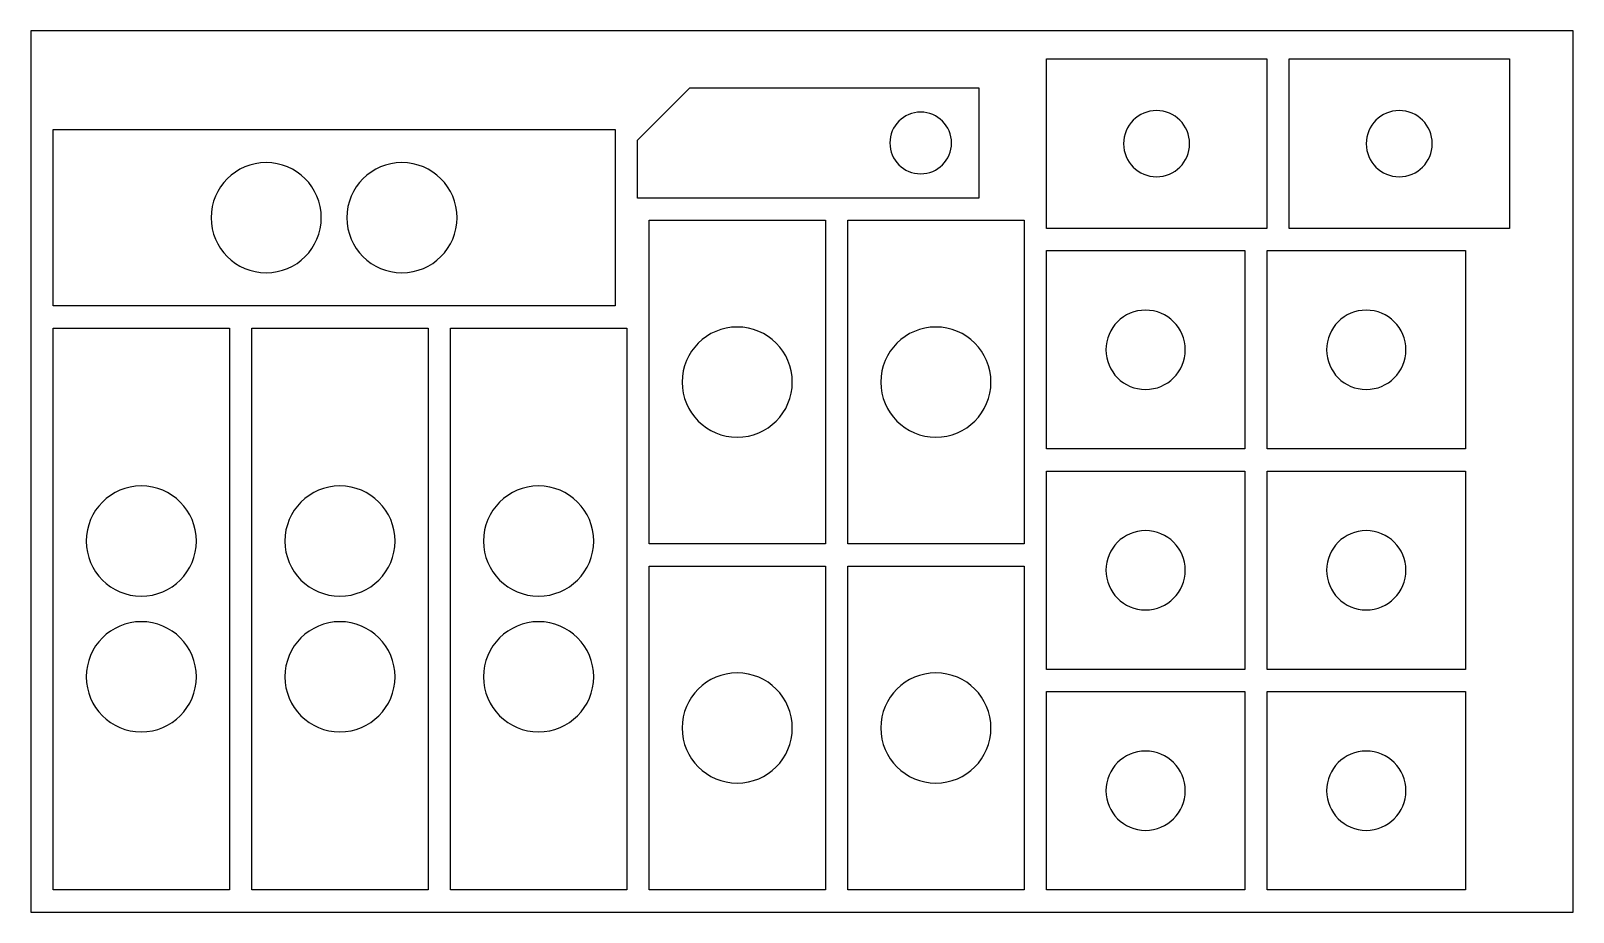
# Model space of a CAD drawing. Header units: metres. Extents: x 0 to 700, y 0 to 400.
import ezdxf

# ---------------------------------------------------------------- set-up
doc = ezdxf.new("R2010")
doc.units = ezdxf.units.M

msp = doc.modelspace()

# ---------------------------------------------------------------- linework, layer by layer
for points in [[(0, 0), (700, 0), (700, 400), (0, 400)], [(460.93, 310.29), (460.93, 387.29), (560.93, 387.29), (560.93, 310.29)], [(571.07, 310.29), (571.07, 387.29), (671.07, 387.29), (671.07, 310.29)], [(430.29, 324.11), (275.29, 324.11), (275.29, 350.31), (299.09, 374.11), (430.29, 374.11)], [(265.13, 275.2), (10.13, 275.2), (10.13, 355.2), (265.13, 355.2)], [(280.61, 167.12), (280.61, 314.04), (360.61, 314.04), (360.61, 167.12)], [(370.77, 167.12), (370.77, 314.04), (450.77, 314.04), (450.77, 167.12)], [(550.93, 210.24), (460.93, 210.24), (460.93, 300.24), (550.93, 300.24)], [(651.08, 210.24), (561.08, 210.24), (561.08, 300.24), (651.08, 300.24)], [(10.13, 10.13), (10.13, 265.13), (90.13, 265.13), (90.13, 10.13)], [(100.29, 10.13), (100.29, 265.13), (180.29, 265.13), (180.29, 10.13)], [(190.45, 10.13), (190.45, 265.13), (270.45, 265.13), (270.45, 10.13)], [(550.93, 110.19), (460.93, 110.19), (460.93, 200.19), (550.93, 200.19)], [(651.08, 110.19), (561.08, 110.19), (561.08, 200.19), (651.08, 200.19)], [(280.61, 10.13), (280.61, 157.05), (360.61, 157.05), (360.61, 10.13)], [(370.77, 10.13), (370.77, 157.05), (450.77, 157.05), (450.77, 10.13)], [(550.93, 10.13), (460.93, 10.13), (460.93, 100.13), (550.93, 100.13)], [(651.08, 10.13), (561.08, 10.13), (561.08, 100.13), (651.08, 100.13)]]:
    msp.add_lwpolyline(points, close=True)
for points in [[(417.87, 349.11, 1), (389.87, 349.11, 1)], [(510.93, 333.79, 1), (510.93, 363.79, 1)], [(621.07, 333.79, 1), (621.07, 363.79, 1)], [(131.83, 315.2, 1), (81.83, 315.2, 1)], [(193.43, 315.2, 1), (143.43, 315.2, 1)], [(523.93, 255.24, 1), (487.93, 255.24, 1)], [(624.08, 255.24, 1), (588.08, 255.24, 1)], [(320.61, 215.58, 1), (320.61, 265.58, 1)], [(410.77, 215.58, 1), (410.77, 265.58, 1)], [(50.13, 143.43, 1), (50.13, 193.43, 1)], [(140.29, 143.43, 1), (140.29, 193.43, 1)], [(230.45, 143.43, 1), (230.45, 193.43, 1)], [(523.93, 155.19, 1), (487.93, 155.19, 1)], [(624.08, 155.19, 1), (588.08, 155.19, 1)], [(50.13, 81.83, 1), (50.13, 131.83, 1)], [(140.29, 81.83, 1), (140.29, 131.83, 1)], [(230.45, 81.83, 1), (230.45, 131.83, 1)], [(320.61, 58.59, 1), (320.61, 108.59, 1)], [(410.77, 58.59, 1), (410.77, 108.59, 1)], [(523.93, 55.13, 1), (487.93, 55.13, 1)], [(624.08, 55.13, 1), (588.08, 55.13, 1)]]:
    msp.add_lwpolyline(points, format="xyb", close=True)

doc.saveas('drawing.dxf')
